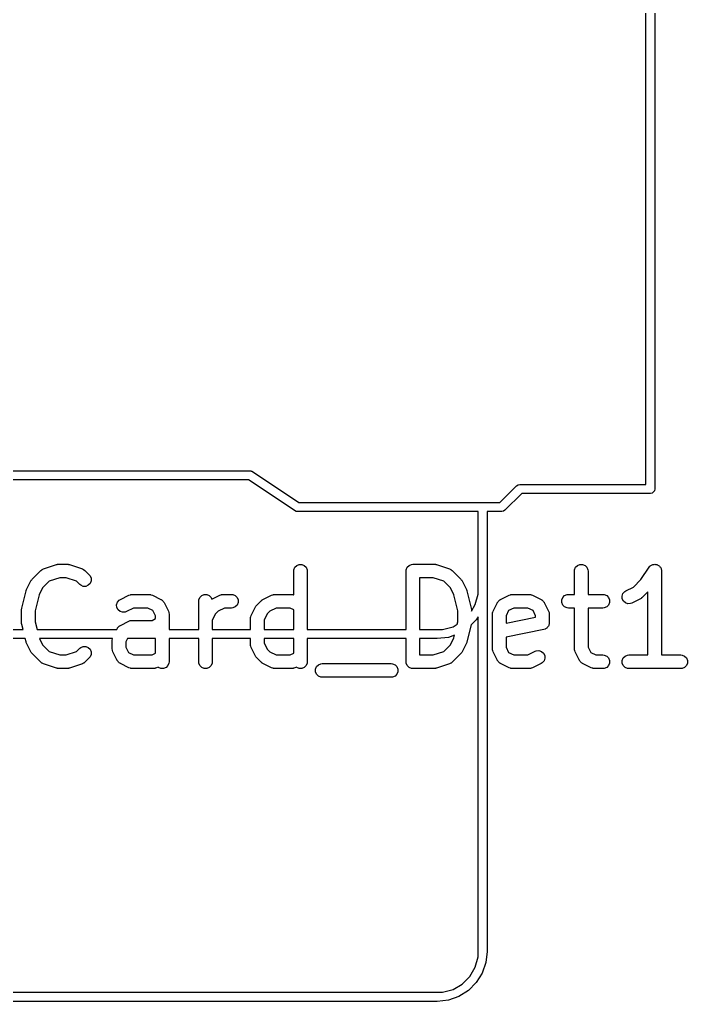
# Model space of a CAD drawing. Extents: x 1.56 to 6.49, y -4.6 to -1.37.
# Drawn here: x 5.2536 to 5.5434, y -4.5988 to -4.1726 of the extents above; entities that cross this region are included whole.
import ezdxf

# ---------------------------------------------------------------- set-up
doc = ezdxf.new("R2010")
doc.units = 0
doc.header["$MEASUREMENT"] = 0
doc.layers.add('BLACK', color=7, linetype='CONTINUOUS')

msp = doc.modelspace()

# ---------------------------------------------------------------- linework, layer by layer
at = {"layer": 'BLACK', "linetype": 'CONTINUOUS'}
for p, q in [((5.52933, -3.74843), (5.52933, -4.37638)), ((5.52539, -4.37441), (5.52539, -3.75039)), ((5.10059, -4.3685), (5.35354, -4.3685)), ((5.35295, -4.37244), (5.10256, -4.37244)), ((5.37312, -4.38589), (5.35295, -4.37244)), ((5.35354, -4.3685), (5.35383, -4.36856)), ((5.35383, -4.36856), (5.35393, -4.36854)), ((5.35393, -4.36854), (5.35411, -4.36862)), ((5.35411, -4.36862), (5.3543, -4.36865)), ((5.3543, -4.36865), (5.35437, -4.36872)), ((5.35437, -4.36872), (5.35464, -4.36883)), ((5.35464, -4.36883), (5.37481, -4.38228)), ((5.46198, -4.38228), (5.46928, -4.37499)), ((5.46928, -4.37499), (5.46992, -4.37456)), ((5.46992, -4.37456), (5.47067, -4.37441)), ((5.47067, -4.37441), (5.52539, -4.37441)), ((5.52933, -4.37638), (5.52918, -4.37713)), ((5.47148, -4.37835), (5.46419, -4.38564)), ((5.52736, -4.37835), (5.47148, -4.37835)), ((5.52812, -4.3782), (5.52736, -4.37835)), ((5.52918, -4.37713), (5.52812, -4.3782)), ((5.37481, -4.38228), (5.46198, -4.38228)), ((5.37339, -4.386), (5.37312, -4.38589)), ((5.37346, -4.38607), (5.37339, -4.386)), ((5.37365, -4.38611), (5.37346, -4.38607)), ((5.37383, -4.38618), (5.37365, -4.38611)), ((5.37393, -4.38616), (5.37383, -4.38618)), ((5.37421, -4.38622), (5.37393, -4.38616)), ((5.45256, -4.38622), (5.37421, -4.38622)), ((5.45256, -4.41969), (5.45256, -4.38622)), ((5.4628, -4.38622), (5.4565, -4.38622)), ((5.4565, -4.38622), (5.4565, -4.57717)), ((5.46355, -4.38607), (5.4628, -4.38622)), ((5.46419, -4.38564), (5.46355, -4.38607)), ((5.26396, -4.41107), (5.26959, -4.4092)), ((5.26959, -4.4092), (5.26987, -4.40913)), ((5.26987, -4.40913), (5.26994, -4.4091)), ((5.26994, -4.4091), (5.27005, -4.40909)), ((5.27005, -4.40909), (5.27015, -4.40907)), ((5.27015, -4.40907), (5.27023, -4.40908)), ((5.27023, -4.40908), (5.27052, -4.40905)), ((5.27052, -4.40905), (5.27427, -4.40905)), ((5.27427, -4.40905), (5.27456, -4.40908)), ((5.27456, -4.40908), (5.27464, -4.40907)), ((5.27464, -4.40907), (5.27474, -4.40909)), ((5.27474, -4.40909), (5.27484, -4.4091)), ((5.27484, -4.4091), (5.27492, -4.40913)), ((5.27492, -4.40913), (5.2752, -4.4092)), ((5.2752, -4.4092), (5.28083, -4.41107)), ((5.37261, -4.41142), (5.37305, -4.41036)), ((5.37305, -4.41036), (5.37387, -4.40955)), ((5.37387, -4.40955), (5.37493, -4.4091)), ((5.37493, -4.4091), (5.37608, -4.4091)), ((5.37608, -4.4091), (5.37715, -4.40955)), ((5.37715, -4.40955), (5.37796, -4.41036)), ((5.37796, -4.41036), (5.3784, -4.41142)), ((5.42135, -4.41142), (5.42179, -4.41036)), ((5.42179, -4.41036), (5.42261, -4.40955)), ((5.42261, -4.40955), (5.42367, -4.4091)), ((5.42367, -4.4091), (5.42425, -4.40905)), ((5.42425, -4.40905), (5.43362, -4.40905)), ((5.43362, -4.40905), (5.43392, -4.40908)), ((5.43392, -4.40908), (5.43399, -4.40907)), ((5.43399, -4.40907), (5.4341, -4.40909)), ((5.4341, -4.40909), (5.4342, -4.4091)), ((5.4342, -4.4091), (5.43427, -4.40913)), ((5.43427, -4.40913), (5.43456, -4.4092)), ((5.43456, -4.4092), (5.44018, -4.41107)), ((5.49447, -4.41142), (5.49491, -4.41036)), ((5.49491, -4.41036), (5.49573, -4.40955)), ((5.49573, -4.40955), (5.49679, -4.4091)), ((5.49679, -4.4091), (5.49794, -4.4091)), ((5.49794, -4.4091), (5.49901, -4.40955)), ((5.49901, -4.40955), (5.49982, -4.41036)), ((5.49982, -4.41036), (5.50026, -4.41142)), ((5.52319, -4.41574), (5.52678, -4.41036)), ((5.52678, -4.41036), (5.52715, -4.40991)), ((5.52678, -4.41036), (5.52678, -4.41036)), ((5.52678, -4.41036), (5.52678, -4.41036)), ((5.52678, -4.41036), (5.52678, -4.41036)), ((5.52715, -4.40991), (5.52739, -4.40975)), ((5.52739, -4.40975), (5.5276, -4.40955)), ((5.5276, -4.40955), (5.52786, -4.40943)), ((5.52786, -4.40943), (5.5281, -4.40927)), ((5.5281, -4.40927), (5.52839, -4.40922)), ((5.52839, -4.40922), (5.52866, -4.4091)), ((5.52866, -4.4091), (5.52895, -4.4091)), ((5.52895, -4.4091), (5.52923, -4.40905)), ((5.52923, -4.40905), (5.52952, -4.4091)), ((5.52952, -4.4091), (5.52981, -4.4091)), ((5.52981, -4.4091), (5.53008, -4.40922)), ((5.53008, -4.40922), (5.53036, -4.40927)), ((5.53036, -4.40927), (5.53061, -4.40943)), ((5.53061, -4.40943), (5.53088, -4.40955)), ((5.53088, -4.40955), (5.53108, -4.40975)), ((5.53108, -4.40975), (5.53132, -4.40991)), ((5.53132, -4.40991), (5.53149, -4.41015)), ((5.53149, -4.41015), (5.53169, -4.41036)), ((5.53169, -4.41036), (5.5318, -4.41063)), ((5.5318, -4.41063), (5.53196, -4.41087)), ((5.53196, -4.41087), (5.53202, -4.41115)), ((5.25906, -4.41554), (5.26281, -4.41179)), ((5.26281, -4.41179), (5.26325, -4.41142)), ((5.26325, -4.41142), (5.26335, -4.41138)), ((5.26335, -4.41138), (5.26343, -4.41131)), ((5.26343, -4.41131), (5.26396, -4.41107)), ((5.271, -4.41495), (5.26649, -4.41646)), ((5.27379, -4.41495), (5.271, -4.41495)), ((5.2783, -4.41646), (5.27379, -4.41495)), ((5.28083, -4.41107), (5.28136, -4.41131)), ((5.28136, -4.41131), (5.28144, -4.41138)), ((5.28144, -4.41138), (5.28153, -4.41142)), ((5.28153, -4.41142), (5.28198, -4.41179)), ((5.28198, -4.41179), (5.28386, -4.41366)), ((5.28386, -4.41366), (5.28422, -4.41411)), ((5.28422, -4.41411), (5.28466, -4.41517)), ((5.28466, -4.41517), (5.28466, -4.41633)), ((5.37255, -4.412), (5.37261, -4.41142)), ((5.37255, -4.42228), (5.37255, -4.412)), ((5.3784, -4.41142), (5.37846, -4.412)), ((5.37846, -4.412), (5.37846, -4.4374)), ((5.4213, -4.412), (5.42135, -4.41142)), ((5.4213, -4.4374), (5.4213, -4.412)), ((5.43314, -4.41495), (5.4272, -4.41495)), ((5.4272, -4.41495), (5.4272, -4.4374)), ((5.43765, -4.41646), (5.43314, -4.41495)), ((5.44018, -4.41107), (5.44071, -4.41131)), ((5.44071, -4.41131), (5.44079, -4.41138)), ((5.44079, -4.41138), (5.44089, -4.41142)), ((5.44089, -4.41142), (5.44134, -4.41179)), ((5.44134, -4.41179), (5.44509, -4.41554)), ((5.49441, -4.412), (5.49447, -4.41142)), ((5.49441, -4.42217), (5.49441, -4.412)), ((5.50026, -4.41142), (5.50032, -4.412)), ((5.50032, -4.412), (5.50032, -4.42217)), ((5.53202, -4.41115), (5.53213, -4.41142)), ((5.53213, -4.41142), (5.53219, -4.41199)), ((5.53219, -4.41199), (5.53219, -4.412)), ((5.53219, -4.412), (5.53219, -4.412)), ((5.53219, -4.412), (5.53219, -4.412)), ((5.53219, -4.412), (5.53219, -4.44842)), ((5.25663, -4.42005), (5.2585, -4.4163)), ((5.2585, -4.4163), (5.25866, -4.41606)), ((5.25866, -4.41606), (5.25869, -4.41598)), ((5.25869, -4.41598), (5.25876, -4.4159)), ((5.25876, -4.4159), (5.25881, -4.41581)), ((5.25881, -4.41581), (5.25887, -4.41576)), ((5.25887, -4.41576), (5.25906, -4.41554)), ((5.26357, -4.41937), (5.26206, -4.42241)), ((5.26649, -4.41646), (5.26357, -4.41937)), ((5.27968, -4.41784), (5.2783, -4.41646)), ((5.28013, -4.41821), (5.27968, -4.41784)), ((5.28119, -4.41865), (5.28013, -4.41821)), ((5.28234, -4.41865), (5.28119, -4.41865)), ((5.28341, -4.41821), (5.28234, -4.41865)), ((5.28422, -4.41739), (5.28341, -4.41821)), ((5.28466, -4.41633), (5.28422, -4.41739)), ((5.44057, -4.41937), (5.43765, -4.41646)), ((5.44209, -4.42241), (5.44057, -4.41937)), ((5.44509, -4.41554), (5.44527, -4.41576)), ((5.44527, -4.41576), (5.44533, -4.41581)), ((5.44533, -4.41581), (5.44539, -4.4159)), ((5.44539, -4.4159), (5.44545, -4.41598)), ((5.44545, -4.41598), (5.44548, -4.41606)), ((5.44548, -4.41606), (5.44564, -4.4163)), ((5.44564, -4.4163), (5.44751, -4.42005)), ((5.51667, -4.42061), (5.51999, -4.41895)), ((5.51999, -4.41895), (5.52319, -4.41574)), ((5.25453, -4.42816), (5.25641, -4.42066)), ((5.25641, -4.42066), (5.25642, -4.42062)), ((5.25642, -4.42059), (5.25651, -4.42035)), ((5.25642, -4.42062), (5.25642, -4.42059)), ((5.25651, -4.42035), (5.2566, -4.42011)), ((5.2566, -4.42011), (5.25661, -4.4201)), ((5.25661, -4.4201), (5.25663, -4.42005)), ((5.26206, -4.42241), (5.26035, -4.42924)), ((5.29732, -4.42436), (5.30107, -4.42248)), ((5.30107, -4.42248), (5.30161, -4.42228)), ((5.30161, -4.42228), (5.30172, -4.42227)), ((5.30172, -4.42227), (5.30181, -4.42223)), ((5.30181, -4.42223), (5.30239, -4.42217)), ((5.30239, -4.42217), (5.30989, -4.42217)), ((5.30989, -4.42217), (5.31047, -4.42223)), ((5.31047, -4.42223), (5.31056, -4.42227)), ((5.31056, -4.42227), (5.31067, -4.42228)), ((5.31067, -4.42228), (5.31121, -4.42248)), ((5.31121, -4.42248), (5.31496, -4.42436)), ((5.33137, -4.42455), (5.33181, -4.42348)), ((5.33181, -4.42348), (5.33262, -4.42267)), ((5.33262, -4.42267), (5.33369, -4.42223)), ((5.33369, -4.42223), (5.33484, -4.42223)), ((5.33484, -4.42223), (5.3359, -4.42267)), ((5.3359, -4.42267), (5.33672, -4.42348)), ((5.33672, -4.42348), (5.33701, -4.4242)), ((5.33701, -4.4242), (5.34044, -4.42248)), ((5.34044, -4.42248), (5.34098, -4.42228)), ((5.34098, -4.42228), (5.34109, -4.42227)), ((5.34109, -4.42227), (5.34118, -4.42223)), ((5.34118, -4.42223), (5.34176, -4.42217)), ((5.34176, -4.42217), (5.34551, -4.42217)), ((5.34551, -4.42217), (5.34609, -4.42223)), ((5.34609, -4.42223), (5.34715, -4.42267)), ((5.34715, -4.42267), (5.34797, -4.42348)), ((5.34797, -4.42348), (5.34841, -4.42455)), ((5.35919, -4.42436), (5.36294, -4.42248)), ((5.36294, -4.42248), (5.36348, -4.42228)), ((5.36348, -4.42228), (5.36358, -4.42227)), ((5.36358, -4.42227), (5.36368, -4.42223)), ((5.36368, -4.42223), (5.36426, -4.42217)), ((5.36426, -4.42217), (5.37176, -4.42217)), ((5.37176, -4.42217), (5.37233, -4.42223)), ((5.37233, -4.42223), (5.37243, -4.42227)), ((5.37243, -4.42227), (5.37254, -4.42228)), ((5.37254, -4.42228), (5.37255, -4.42228)), ((5.44379, -4.42924), (5.44209, -4.42241)), ((5.44751, -4.42005), (5.44753, -4.4201)), ((5.44753, -4.4201), (5.44754, -4.42011)), ((5.44754, -4.42011), (5.44763, -4.42035)), ((5.44763, -4.42035), (5.44772, -4.42059)), ((5.44772, -4.42059), (5.44772, -4.42062)), ((5.44772, -4.42062), (5.44774, -4.42066)), ((5.44774, -4.42066), (5.44961, -4.42816)), ((5.45135, -4.42652), (5.45256, -4.42202)), ((5.45256, -4.42202), (5.45256, -4.41969)), ((5.4623, -4.42436), (5.46605, -4.42248)), ((5.46605, -4.42248), (5.46659, -4.42228)), ((5.46659, -4.42228), (5.4667, -4.42227)), ((5.4667, -4.42227), (5.46679, -4.42223)), ((5.46679, -4.42223), (5.46737, -4.42217)), ((5.46737, -4.42217), (5.47487, -4.42217)), ((5.47487, -4.42217), (5.47544, -4.42223)), ((5.47544, -4.42223), (5.47554, -4.42227)), ((5.47554, -4.42227), (5.47565, -4.42228)), ((5.47565, -4.42228), (5.47619, -4.42248)), ((5.47619, -4.42248), (5.47994, -4.42436)), ((5.48885, -4.42455), (5.48929, -4.42348)), ((5.48929, -4.42348), (5.4901, -4.42267)), ((5.4901, -4.42267), (5.49117, -4.42223)), ((5.49117, -4.42223), (5.49174, -4.42217)), ((5.49174, -4.42217), (5.49441, -4.42217)), ((5.50032, -4.42217), (5.50674, -4.42217)), ((5.50674, -4.42217), (5.50732, -4.42223)), ((5.50732, -4.42223), (5.50838, -4.42267)), ((5.50838, -4.42267), (5.50919, -4.42348)), ((5.50919, -4.42348), (5.50964, -4.42455)), ((5.51506, -4.42288), (5.51542, -4.42179)), ((5.51514, -4.42403), (5.51506, -4.42288)), ((5.51542, -4.42179), (5.51618, -4.42092)), ((5.51618, -4.42092), (5.51667, -4.42061)), ((5.52355, -4.42371), (5.52346, -4.42376)), ((5.5236, -4.42365), (5.52355, -4.42371)), ((5.52383, -4.42346), (5.5236, -4.42365)), ((5.52628, -4.421), (5.52383, -4.42346)), ((5.52628, -4.44842), (5.52628, -4.421)), ((5.29571, -4.42663), (5.29608, -4.42554)), ((5.29579, -4.42778), (5.29571, -4.42663)), ((5.29631, -4.42881), (5.29579, -4.42778)), ((5.29608, -4.42554), (5.29683, -4.42467)), ((5.29683, -4.42467), (5.29732, -4.42436)), ((5.31496, -4.42436), (5.31506, -4.42442)), ((5.31506, -4.42442), (5.3151, -4.42443)), ((5.3151, -4.42443), (5.31516, -4.42448)), ((5.31516, -4.42448), (5.31545, -4.42467)), ((5.31545, -4.42467), (5.31569, -4.42495)), ((5.31569, -4.42495), (5.31597, -4.42519)), ((5.31597, -4.42519), (5.31616, -4.42548)), ((5.31616, -4.42548), (5.3162, -4.42554)), ((5.3162, -4.42554), (5.31622, -4.42558)), ((5.31622, -4.42558), (5.31628, -4.42568)), ((5.31628, -4.42568), (5.31815, -4.42943)), ((5.33131, -4.42512), (5.33137, -4.42455)), ((5.33131, -4.4374), (5.33131, -4.42512)), ((5.34609, -4.42802), (5.34551, -4.42808)), ((5.34715, -4.42758), (5.34609, -4.42802)), ((5.34797, -4.42676), (5.34715, -4.42758)), ((5.34841, -4.4257), (5.34797, -4.42676)), ((5.34841, -4.42455), (5.34841, -4.4257)), ((5.35412, -4.4313), (5.35599, -4.42755)), ((5.35599, -4.42755), (5.35615, -4.42731)), ((5.35615, -4.42731), (5.35618, -4.42723)), ((5.35618, -4.42723), (5.35624, -4.42715)), ((5.35624, -4.42715), (5.3563, -4.42706)), ((5.3563, -4.42706), (5.35636, -4.42701)), ((5.35636, -4.42701), (5.35655, -4.42679)), ((5.35655, -4.42679), (5.35842, -4.42491)), ((5.35842, -4.42491), (5.35865, -4.42473)), ((5.35865, -4.42473), (5.3587, -4.42467)), ((5.3587, -4.42467), (5.35879, -4.42461)), ((5.35879, -4.42461), (5.35887, -4.42454)), ((5.35887, -4.42454), (5.35894, -4.42451)), ((5.35894, -4.42451), (5.35919, -4.42436)), ((5.4497, -4.42938), (5.45135, -4.42652)), ((5.4591, -4.42943), (5.46098, -4.42568)), ((5.46098, -4.42568), (5.46104, -4.42558)), ((5.46104, -4.42558), (5.46105, -4.42554)), ((5.46105, -4.42554), (5.4611, -4.42548)), ((5.4611, -4.42548), (5.46129, -4.42519)), ((5.46129, -4.42519), (5.46157, -4.42495)), ((5.46157, -4.42495), (5.46181, -4.42467)), ((5.46181, -4.42467), (5.4621, -4.42448)), ((5.4621, -4.42448), (5.46216, -4.42443)), ((5.46216, -4.42443), (5.4622, -4.42442)), ((5.4622, -4.42442), (5.4623, -4.42436)), ((5.47994, -4.42436), (5.48004, -4.42442)), ((5.48004, -4.42442), (5.48008, -4.42443)), ((5.48008, -4.42443), (5.48014, -4.42448)), ((5.48014, -4.42448), (5.48043, -4.42467)), ((5.48043, -4.42467), (5.48067, -4.42495)), ((5.48067, -4.42495), (5.48095, -4.42519)), ((5.48095, -4.42519), (5.48113, -4.42548)), ((5.48113, -4.42548), (5.48118, -4.42554)), ((5.48118, -4.42554), (5.4812, -4.42558)), ((5.4812, -4.42558), (5.48126, -4.42568)), ((5.48126, -4.42568), (5.48313, -4.42943)), ((5.48885, -4.4257), (5.48885, -4.42455)), ((5.48929, -4.42676), (5.48885, -4.4257)), ((5.4901, -4.42758), (5.48929, -4.42676)), ((5.49117, -4.42802), (5.4901, -4.42758)), ((5.49174, -4.42808), (5.49117, -4.42802)), ((5.50732, -4.42802), (5.50674, -4.42808)), ((5.50838, -4.42758), (5.50732, -4.42802)), ((5.50919, -4.42676), (5.50838, -4.42758)), ((5.50964, -4.4257), (5.50919, -4.42676)), ((5.50964, -4.42455), (5.50964, -4.4257)), ((5.51566, -4.42506), (5.51514, -4.42403)), ((5.51653, -4.42581), (5.51566, -4.42506)), ((5.51762, -4.42618), (5.51653, -4.42581)), ((5.51877, -4.4261), (5.51762, -4.42618)), ((5.51931, -4.42589), (5.51877, -4.4261)), ((5.52306, -4.42402), (5.51931, -4.42589)), ((5.52331, -4.42386), (5.52306, -4.42402)), ((5.52338, -4.42383), (5.52331, -4.42386)), ((5.52346, -4.42376), (5.52338, -4.42383)), ((5.25444, -4.42887), (5.25445, -4.42877)), ((5.25444, -4.4345), (5.25444, -4.42887)), ((5.25445, -4.42873), (5.25448, -4.42851)), ((5.25445, -4.42877), (5.25445, -4.42873)), ((5.25448, -4.42851), (5.2545, -4.4283)), ((5.2545, -4.4283), (5.25452, -4.42826)), ((5.25452, -4.42826), (5.25453, -4.42816)), ((5.26035, -4.42924), (5.26035, -4.43413)), ((5.29718, -4.42956), (5.29631, -4.42881)), ((5.29827, -4.42993), (5.29718, -4.42956)), ((5.29942, -4.42985), (5.29827, -4.42993)), ((5.29996, -4.42964), (5.29942, -4.42985)), ((5.30309, -4.42808), (5.29996, -4.42964)), ((5.30919, -4.42808), (5.30309, -4.42808)), ((5.31144, -4.4292), (5.30919, -4.42808)), ((5.31256, -4.43145), (5.31144, -4.4292)), ((5.31256, -4.43267), (5.31256, -4.43145)), ((5.31815, -4.42943), (5.31836, -4.42997)), ((5.31836, -4.42997), (5.31837, -4.43007)), ((5.31837, -4.43007), (5.31841, -4.43017)), ((5.31841, -4.43017), (5.31847, -4.43075)), ((5.31847, -4.43075), (5.31847, -4.4374)), ((5.33856, -4.43062), (5.33721, -4.43332)), ((5.33976, -4.42943), (5.33856, -4.43062)), ((5.34246, -4.42808), (5.33976, -4.42943)), ((5.34551, -4.42808), (5.34246, -4.42808)), ((5.35381, -4.43262), (5.35386, -4.43205)), ((5.35386, -4.43205), (5.3539, -4.43195)), ((5.3539, -4.43195), (5.35391, -4.43184)), ((5.35391, -4.43184), (5.35412, -4.4313)), ((5.36106, -4.43062), (5.35971, -4.43332)), ((5.36226, -4.42943), (5.36106, -4.43062)), ((5.36495, -4.42808), (5.36226, -4.42943)), ((5.37106, -4.42808), (5.36495, -4.42808)), ((5.37255, -4.42882), (5.37106, -4.42808)), ((5.37255, -4.4374), (5.37255, -4.42882)), ((5.44379, -4.43413), (5.44379, -4.42924)), ((5.44961, -4.42816), (5.44963, -4.42826)), ((5.44963, -4.42826), (5.44964, -4.4283)), ((5.44964, -4.4283), (5.44966, -4.42851)), ((5.44966, -4.42851), (5.4497, -4.42873)), ((5.4497, -4.42873), (5.44969, -4.42877)), ((5.44969, -4.42877), (5.4497, -4.42887)), ((5.4497, -4.42887), (5.4497, -4.42938)), ((5.45256, -4.43193), (5.45177, -4.43319)), ((5.45256, -4.57717), (5.45256, -4.43193)), ((5.45879, -4.43075), (5.45885, -4.43017)), ((5.45879, -4.44575), (5.45879, -4.43075)), ((5.45885, -4.43017), (5.45889, -4.43007)), ((5.45889, -4.43007), (5.4589, -4.42997)), ((5.4589, -4.42997), (5.4591, -4.42943)), ((5.46582, -4.4292), (5.4647, -4.43145)), ((5.4647, -4.43145), (5.4647, -4.43465)), ((5.4647, -4.43465), (5.47754, -4.43208)), ((5.46807, -4.42808), (5.46582, -4.4292)), ((5.47417, -4.42808), (5.46807, -4.42808)), ((5.47642, -4.4292), (5.47417, -4.42808)), ((5.47754, -4.43145), (5.47642, -4.4292)), ((5.47754, -4.43208), (5.47754, -4.43145)), ((5.48313, -4.42943), (5.48334, -4.42997)), ((5.48334, -4.42997), (5.48335, -4.43007)), ((5.48335, -4.43007), (5.48339, -4.43017)), ((5.48339, -4.43017), (5.48345, -4.43075)), ((5.48345, -4.43075), (5.48345, -4.4345)), ((5.49441, -4.42808), (5.49174, -4.42808)), ((5.49441, -4.44575), (5.49441, -4.42808)), ((5.50674, -4.42808), (5.50032, -4.42808)), ((5.50032, -4.42808), (5.50032, -4.44505)), ((5.25445, -4.4346), (5.25444, -4.4345)), ((5.25445, -4.43464), (5.25445, -4.4346)), ((5.25448, -4.43486), (5.25445, -4.43464)), ((5.2545, -4.43507), (5.25448, -4.43486)), ((5.25452, -4.43511), (5.2545, -4.43507)), ((5.25453, -4.43521), (5.25452, -4.43511)), ((5.25508, -4.4374), (5.25453, -4.43521)), ((5.26035, -4.43413), (5.26117, -4.4374)), ((5.29612, -4.43673), (5.29631, -4.43644)), ((5.29631, -4.43644), (5.29659, -4.43619)), ((5.29659, -4.43619), (5.29683, -4.43591)), ((5.29683, -4.43591), (5.29712, -4.43573)), ((5.29712, -4.43573), (5.29718, -4.43568)), ((5.29718, -4.43568), (5.29722, -4.43567)), ((5.29722, -4.43567), (5.29732, -4.43561)), ((5.29732, -4.43561), (5.30107, -4.43373)), ((5.30107, -4.43373), (5.30161, -4.43352)), ((5.30161, -4.43352), (5.30172, -4.43352)), ((5.30172, -4.43352), (5.30181, -4.43348)), ((5.30181, -4.43348), (5.30239, -4.43342)), ((5.30239, -4.43342), (5.31107, -4.43342)), ((5.31107, -4.43342), (5.31256, -4.43267)), ((5.33721, -4.43332), (5.33721, -4.4374)), ((5.35381, -4.4374), (5.35381, -4.43262)), ((5.35971, -4.43332), (5.35971, -4.4374)), ((5.43717, -4.4374), (5.44168, -4.43619)), ((5.44168, -4.43619), (5.44355, -4.43512)), ((5.44355, -4.43512), (5.44379, -4.43413)), ((5.44957, -4.43539), (5.44774, -4.44271)), ((5.45177, -4.43319), (5.44957, -4.43539)), ((5.48274, -4.43634), (5.48258, -4.43658)), ((5.48295, -4.43614), (5.48274, -4.43634)), ((5.48306, -4.43587), (5.48295, -4.43614)), ((5.48322, -4.43563), (5.48306, -4.43587)), ((5.48328, -4.43534), (5.48322, -4.43563)), ((5.48339, -4.43507), (5.48328, -4.43534)), ((5.48345, -4.4345), (5.48339, -4.43507)), ((5.21472, -4.4374), (5.25508, -4.4374)), ((5.26117, -4.4374), (5.29576, -4.4374)), ((5.29576, -4.4374), (5.296, -4.43693)), ((5.296, -4.43693), (5.29606, -4.43683)), ((5.29606, -4.43683), (5.29608, -4.43679)), ((5.29608, -4.43679), (5.29612, -4.43673)), ((5.31847, -4.4374), (5.33131, -4.4374)), ((5.33721, -4.4374), (5.35381, -4.4374)), ((5.35971, -4.4374), (5.37255, -4.4374)), ((5.37846, -4.4374), (5.4213, -4.4374)), ((5.4272, -4.4374), (5.43484, -4.4374)), ((5.43484, -4.4374), (5.43717, -4.4374)), ((5.43966, -4.4408), (5.43484, -4.44134)), ((5.44237, -4.43985), (5.43966, -4.4408)), ((5.44209, -4.44097), (5.44237, -4.43985)), ((5.48107, -4.43739), (5.4647, -4.44067)), ((5.4647, -4.44067), (5.4647, -4.44505)), ((5.48163, -4.43722), (5.48107, -4.43739)), ((5.48187, -4.43706), (5.48163, -4.43722)), ((5.48213, -4.43695), (5.48187, -4.43706)), ((5.48234, -4.43675), (5.48213, -4.43695)), ((5.48258, -4.43658), (5.48234, -4.43675)), ((5.25606, -4.44134), (5.21373, -4.44134)), ((5.25641, -4.44271), (5.25606, -4.44134)), ((5.25642, -4.44276), (5.25641, -4.44271)), ((5.25642, -4.44278), (5.25642, -4.44276)), ((5.25651, -4.44302), (5.25642, -4.44278)), ((5.2566, -4.44326), (5.25651, -4.44302)), ((5.25661, -4.44328), (5.2566, -4.44326)), ((5.25663, -4.44332), (5.25661, -4.44328)), ((5.2585, -4.44707), (5.25663, -4.44332)), ((5.2939, -4.44134), (5.26224, -4.44134)), ((5.26224, -4.44134), (5.26357, -4.444)), ((5.26357, -4.444), (5.26649, -4.44692)), ((5.28013, -4.44517), (5.28119, -4.44473)), ((5.28119, -4.44473), (5.28234, -4.44473)), ((5.28234, -4.44473), (5.28341, -4.44517)), ((5.29381, -4.442), (5.29387, -4.44142)), ((5.29381, -4.44575), (5.29381, -4.442)), ((5.29387, -4.44142), (5.2939, -4.44134)), ((5.3004, -4.44134), (5.29972, -4.44269)), ((5.29972, -4.44269), (5.29972, -4.44505)), ((5.29972, -4.44505), (5.30084, -4.4473)), ((5.31256, -4.44134), (5.3004, -4.44134)), ((5.31256, -4.44767), (5.31256, -4.44134)), ((5.33131, -4.44134), (5.31847, -4.44134)), ((5.31847, -4.44134), (5.31847, -4.45137)), ((5.33131, -4.45137), (5.33131, -4.44134)), ((5.35381, -4.44134), (5.33721, -4.44134)), ((5.33721, -4.44134), (5.33721, -4.45137)), ((5.35381, -4.44387), (5.35381, -4.44134)), ((5.35386, -4.44445), (5.35381, -4.44387)), ((5.3539, -4.44455), (5.35386, -4.44445)), ((5.35391, -4.44465), (5.3539, -4.44455)), ((5.35412, -4.44519), (5.35391, -4.44465)), ((5.35971, -4.44134), (5.35971, -4.44317)), ((5.37255, -4.44134), (5.35971, -4.44134)), ((5.35971, -4.44317), (5.36106, -4.44587)), ((5.37255, -4.44767), (5.37255, -4.44134)), ((5.4213, -4.44134), (5.37846, -4.44134)), ((5.37846, -4.44134), (5.37846, -4.45137)), ((5.4213, -4.45137), (5.4213, -4.44134)), ((5.43484, -4.44134), (5.4272, -4.44134)), ((5.4272, -4.44134), (5.4272, -4.44842)), ((5.43765, -4.44692), (5.44057, -4.444)), ((5.44057, -4.444), (5.44209, -4.44097)), ((5.44751, -4.44332), (5.44564, -4.44707)), ((5.44753, -4.44328), (5.44751, -4.44332)), ((5.44754, -4.44326), (5.44753, -4.44328)), ((5.44763, -4.44302), (5.44754, -4.44326)), ((5.44772, -4.44278), (5.44763, -4.44302)), ((5.44774, -4.44271), (5.44772, -4.44276)), ((5.44772, -4.44276), (5.44772, -4.44278)), ((5.4647, -4.44505), (5.46582, -4.4473)), ((5.50032, -4.44505), (5.50144, -4.4473)), ((5.25866, -4.44731), (5.2585, -4.44707)), ((5.25869, -4.44739), (5.25866, -4.44731)), ((5.25876, -4.44747), (5.25869, -4.44739)), ((5.25881, -4.44756), (5.25876, -4.44747)), ((5.25887, -4.44761), (5.25881, -4.44756)), ((5.25906, -4.44783), (5.25887, -4.44761)), ((5.26281, -4.45158), (5.25906, -4.44783)), ((5.26649, -4.44692), (5.271, -4.44842)), ((5.271, -4.44842), (5.27379, -4.44842)), ((5.27379, -4.44842), (5.2783, -4.44692)), ((5.2783, -4.44692), (5.27968, -4.44553)), ((5.27968, -4.44553), (5.28013, -4.44517)), ((5.28341, -4.44517), (5.28422, -4.44598)), ((5.28422, -4.44926), (5.28386, -4.44971)), ((5.28422, -4.44598), (5.28466, -4.44705)), ((5.28466, -4.4482), (5.28422, -4.44926)), ((5.28466, -4.44705), (5.28466, -4.4482)), ((5.29387, -4.44632), (5.29381, -4.44575)), ((5.29391, -4.44642), (5.29387, -4.44632)), ((5.29392, -4.44653), (5.29391, -4.44642)), ((5.29413, -4.44707), (5.29392, -4.44653)), ((5.296, -4.45082), (5.29413, -4.44707)), ((5.30084, -4.4473), (5.30309, -4.44842)), ((5.30309, -4.44842), (5.31107, -4.44842)), ((5.31107, -4.44842), (5.31256, -4.44767)), ((5.35599, -4.44894), (5.35412, -4.44519)), ((5.35615, -4.44919), (5.35599, -4.44894)), ((5.35618, -4.44926), (5.35615, -4.44919)), ((5.35624, -4.44934), (5.35618, -4.44926)), ((5.36106, -4.44587), (5.36226, -4.44707)), ((5.36226, -4.44707), (5.36495, -4.44842)), ((5.36495, -4.44842), (5.37106, -4.44842)), ((5.37106, -4.44842), (5.37255, -4.44767)), ((5.4272, -4.44842), (5.43314, -4.44842)), ((5.43314, -4.44842), (5.43765, -4.44692)), ((5.44509, -4.44783), (5.44134, -4.45158)), ((5.44527, -4.44761), (5.44509, -4.44783)), ((5.44533, -4.44756), (5.44527, -4.44761)), ((5.44539, -4.44747), (5.44533, -4.44756)), ((5.44545, -4.44739), (5.44539, -4.44747)), ((5.44548, -4.44731), (5.44545, -4.44739)), ((5.44564, -4.44707), (5.44548, -4.44731)), ((5.45885, -4.44632), (5.45879, -4.44575)), ((5.45889, -4.44642), (5.45885, -4.44632)), ((5.4589, -4.44653), (5.45889, -4.44642)), ((5.4591, -4.44707), (5.4589, -4.44653)), ((5.46098, -4.45082), (5.4591, -4.44707)), ((5.46582, -4.4473), (5.46807, -4.44842)), ((5.46807, -4.44842), (5.47417, -4.44842)), ((5.47417, -4.44842), (5.4773, -4.44686)), ((5.4773, -4.44686), (5.47784, -4.44665)), ((5.47784, -4.44665), (5.47899, -4.44657)), ((5.47899, -4.44657), (5.48008, -4.44693)), ((5.48008, -4.44693), (5.48095, -4.44769)), ((5.48095, -4.44769), (5.48147, -4.44872)), ((5.48147, -4.44872), (5.48155, -4.44987)), ((5.49447, -4.44632), (5.49441, -4.44575)), ((5.49451, -4.44642), (5.49447, -4.44632)), ((5.49452, -4.44653), (5.49451, -4.44642)), ((5.49472, -4.44707), (5.49452, -4.44653)), ((5.4966, -4.45082), (5.49472, -4.44707)), ((5.50144, -4.4473), (5.50369, -4.44842)), ((5.50369, -4.44842), (5.50674, -4.44842)), ((5.50674, -4.44842), (5.50732, -4.44847)), ((5.50732, -4.44847), (5.50838, -4.44892)), ((5.50838, -4.44892), (5.50919, -4.44973)), ((5.51553, -4.44973), (5.51635, -4.44892)), ((5.51635, -4.44892), (5.51741, -4.44847)), ((5.51741, -4.44847), (5.51799, -4.44842)), ((5.51799, -4.44842), (5.52628, -4.44842)), ((5.53219, -4.44842), (5.54049, -4.44842)), ((5.54049, -4.44842), (5.54106, -4.44847)), ((5.54106, -4.44847), (5.54213, -4.44892)), ((5.54213, -4.44892), (5.54294, -4.44973)), ((5.26325, -4.45195), (5.26281, -4.45158)), ((5.26335, -4.45199), (5.26325, -4.45195)), ((5.26343, -4.45206), (5.26335, -4.45199)), ((5.26396, -4.4523), (5.26343, -4.45206)), ((5.26959, -4.45417), (5.26396, -4.4523)), ((5.28083, -4.4523), (5.2752, -4.45417)), ((5.28136, -4.45206), (5.28083, -4.4523)), ((5.28144, -4.45199), (5.28136, -4.45206)), ((5.28153, -4.45195), (5.28144, -4.45199)), ((5.28198, -4.45158), (5.28153, -4.45195)), ((5.28386, -4.44971), (5.28198, -4.45158)), ((5.29606, -4.45091), (5.296, -4.45082)), ((5.29608, -4.45096), (5.29606, -4.45091)), ((5.29612, -4.45101), (5.29608, -4.45096)), ((5.29631, -4.45131), (5.29612, -4.45101)), ((5.29659, -4.45155), (5.29631, -4.45131)), ((5.29683, -4.45183), (5.29659, -4.45155)), ((5.29712, -4.45201), (5.29683, -4.45183)), ((5.29718, -4.45206), (5.29712, -4.45201)), ((5.29722, -4.45208), (5.29718, -4.45206)), ((5.29732, -4.45214), (5.29722, -4.45208)), ((5.30107, -4.45401), (5.29732, -4.45214)), ((5.31797, -4.45301), (5.31715, -4.45383)), ((5.31841, -4.45195), (5.31797, -4.45301)), ((5.31847, -4.45137), (5.31841, -4.45195)), ((5.33137, -4.45195), (5.33131, -4.45137)), ((5.33181, -4.45301), (5.33137, -4.45195)), ((5.33262, -4.45383), (5.33181, -4.45301)), ((5.33672, -4.45301), (5.3359, -4.45383)), ((5.33716, -4.45195), (5.33672, -4.45301)), ((5.33721, -4.45137), (5.33716, -4.45195)), ((5.3563, -4.44943), (5.35624, -4.44934)), ((5.35636, -4.44948), (5.3563, -4.44943)), ((5.35655, -4.44971), (5.35636, -4.44948)), ((5.35842, -4.45158), (5.35655, -4.44971)), ((5.35865, -4.45177), (5.35842, -4.45158)), ((5.3587, -4.45183), (5.35865, -4.45177)), ((5.35879, -4.45188), (5.3587, -4.45183)), ((5.35887, -4.45195), (5.35879, -4.45188)), ((5.35894, -4.45198), (5.35887, -4.45195)), ((5.35919, -4.45214), (5.35894, -4.45198)), ((5.36294, -4.45401), (5.35919, -4.45214)), ((5.37796, -4.45301), (5.37715, -4.45383)), ((5.3784, -4.45195), (5.37796, -4.45301)), ((5.37846, -4.45137), (5.3784, -4.45195)), ((5.38198, -4.45454), (5.38242, -4.45348)), ((5.38242, -4.45348), (5.38324, -4.45267)), ((5.38324, -4.45267), (5.3843, -4.45222)), ((5.3843, -4.45222), (5.38488, -4.45217)), ((5.38488, -4.45217), (5.41488, -4.45217)), ((5.41488, -4.45217), (5.41545, -4.45222)), ((5.41545, -4.45222), (5.41652, -4.45267)), ((5.41652, -4.45267), (5.41733, -4.45348)), ((5.41733, -4.45348), (5.41777, -4.45454)), ((5.42135, -4.45195), (5.4213, -4.45137)), ((5.42179, -4.45301), (5.42135, -4.45195)), ((5.42261, -4.45383), (5.42179, -4.45301)), ((5.44018, -4.4523), (5.43456, -4.45417)), ((5.44071, -4.45206), (5.44018, -4.4523)), ((5.44079, -4.45199), (5.44071, -4.45206)), ((5.44089, -4.45195), (5.44079, -4.45199)), ((5.44134, -4.45158), (5.44089, -4.45195)), ((5.46104, -4.45091), (5.46098, -4.45082)), ((5.46105, -4.45096), (5.46104, -4.45091)), ((5.4611, -4.45101), (5.46105, -4.45096)), ((5.46129, -4.45131), (5.4611, -4.45101)), ((5.46157, -4.45155), (5.46129, -4.45131)), ((5.46181, -4.45183), (5.46157, -4.45155)), ((5.4621, -4.45201), (5.46181, -4.45183)), ((5.46216, -4.45206), (5.4621, -4.45201)), ((5.4622, -4.45208), (5.46216, -4.45206)), ((5.4623, -4.45214), (5.4622, -4.45208)), ((5.46605, -4.45401), (5.4623, -4.45214)), ((5.47994, -4.45214), (5.47619, -4.45401)), ((5.48043, -4.45183), (5.47994, -4.45214)), ((5.48118, -4.45096), (5.48043, -4.45183)), ((5.48155, -4.44987), (5.48118, -4.45096)), ((5.49666, -4.45091), (5.4966, -4.45082)), ((5.49668, -4.45096), (5.49666, -4.45091)), ((5.49672, -4.45101), (5.49668, -4.45096)), ((5.49691, -4.45131), (5.49672, -4.45101)), ((5.49719, -4.45155), (5.49691, -4.45131)), ((5.49743, -4.45183), (5.49719, -4.45155)), ((5.49772, -4.45201), (5.49743, -4.45183)), ((5.49778, -4.45206), (5.49772, -4.45201)), ((5.49782, -4.45208), (5.49778, -4.45206)), ((5.49792, -4.45214), (5.49782, -4.45208)), ((5.50167, -4.45401), (5.49792, -4.45214)), ((5.50919, -4.45301), (5.50838, -4.45383)), ((5.50919, -4.44973), (5.50964, -4.45079)), ((5.50964, -4.45195), (5.50919, -4.45301)), ((5.50964, -4.45079), (5.50964, -4.45195)), ((5.51509, -4.45079), (5.51553, -4.44973)), ((5.51509, -4.45195), (5.51509, -4.45079)), ((5.51553, -4.45301), (5.51509, -4.45195)), ((5.51635, -4.45383), (5.51553, -4.45301)), ((5.54294, -4.45301), (5.54213, -4.45383)), ((5.54294, -4.44973), (5.54338, -4.45079)), ((5.54338, -4.45195), (5.54294, -4.45301)), ((5.54338, -4.45079), (5.54338, -4.45195)), ((5.26987, -4.45424), (5.26959, -4.45417)), ((5.26994, -4.45427), (5.26987, -4.45424)), ((5.27005, -4.45428), (5.26994, -4.45427)), ((5.27015, -4.4543), (5.27005, -4.45428)), ((5.27023, -4.45429), (5.27015, -4.4543)), ((5.27052, -4.45432), (5.27023, -4.45429)), ((5.27427, -4.45432), (5.27052, -4.45432)), ((5.27456, -4.45429), (5.27427, -4.45432)), ((5.27464, -4.4543), (5.27456, -4.45429)), ((5.27474, -4.45428), (5.27464, -4.4543)), ((5.27484, -4.45427), (5.27474, -4.45428)), ((5.27492, -4.45424), (5.27484, -4.45427)), ((5.2752, -4.45417), (5.27492, -4.45424)), ((5.30161, -4.45422), (5.30107, -4.45401)), ((5.30172, -4.45423), (5.30161, -4.45422)), ((5.30181, -4.45427), (5.30172, -4.45423)), ((5.30239, -4.45432), (5.30181, -4.45427)), ((5.31176, -4.45432), (5.30239, -4.45432)), ((5.31234, -4.45427), (5.31176, -4.45432)), ((5.31244, -4.45423), (5.31234, -4.45427)), ((5.31254, -4.45422), (5.31244, -4.45423)), ((5.31308, -4.45401), (5.31254, -4.45422)), ((5.31373, -4.45369), (5.31308, -4.45401)), ((5.31387, -4.45383), (5.31373, -4.45369)), ((5.31494, -4.45427), (5.31387, -4.45383)), ((5.31609, -4.45427), (5.31494, -4.45427)), ((5.31715, -4.45383), (5.31609, -4.45427)), ((5.33369, -4.45427), (5.33262, -4.45383)), ((5.33484, -4.45427), (5.33369, -4.45427)), ((5.3359, -4.45383), (5.33484, -4.45427)), ((5.36348, -4.45422), (5.36294, -4.45401)), ((5.36358, -4.45423), (5.36348, -4.45422)), ((5.36368, -4.45427), (5.36358, -4.45423)), ((5.36426, -4.45432), (5.36368, -4.45427)), ((5.37176, -4.45432), (5.36426, -4.45432)), ((5.37233, -4.45427), (5.37176, -4.45432)), ((5.37243, -4.45423), (5.37233, -4.45427)), ((5.37254, -4.45422), (5.37243, -4.45423)), ((5.37308, -4.45401), (5.37254, -4.45422)), ((5.37373, -4.45369), (5.37308, -4.45401)), ((5.37387, -4.45383), (5.37373, -4.45369)), ((5.37493, -4.45427), (5.37387, -4.45383)), ((5.37608, -4.45427), (5.37493, -4.45427)), ((5.37715, -4.45383), (5.37608, -4.45427)), ((5.38198, -4.4557), (5.38198, -4.45454)), ((5.38242, -4.45676), (5.38198, -4.4557)), ((5.38324, -4.45758), (5.38242, -4.45676)), ((5.3843, -4.45802), (5.38324, -4.45758)), ((5.41652, -4.45758), (5.41545, -4.45802)), ((5.41733, -4.45676), (5.41652, -4.45758)), ((5.41777, -4.4557), (5.41733, -4.45676)), ((5.41777, -4.45454), (5.41777, -4.4557)), ((5.42367, -4.45427), (5.42261, -4.45383)), ((5.42425, -4.45432), (5.42367, -4.45427)), ((5.43362, -4.45432), (5.42425, -4.45432)), ((5.43392, -4.45429), (5.43362, -4.45432)), ((5.43399, -4.4543), (5.43392, -4.45429)), ((5.4341, -4.45428), (5.43399, -4.4543)), ((5.4342, -4.45427), (5.4341, -4.45428)), ((5.43427, -4.45424), (5.4342, -4.45427)), ((5.43456, -4.45417), (5.43427, -4.45424)), ((5.46659, -4.45422), (5.46605, -4.45401)), ((5.4667, -4.45423), (5.46659, -4.45422)), ((5.46679, -4.45427), (5.4667, -4.45423)), ((5.46737, -4.45432), (5.46679, -4.45427)), ((5.47487, -4.45432), (5.46737, -4.45432)), ((5.47544, -4.45427), (5.47487, -4.45432)), ((5.47554, -4.45423), (5.47544, -4.45427)), ((5.47565, -4.45422), (5.47554, -4.45423)), ((5.47619, -4.45401), (5.47565, -4.45422)), ((5.50221, -4.45422), (5.50167, -4.45401)), ((5.50232, -4.45423), (5.50221, -4.45422)), ((5.50241, -4.45427), (5.50232, -4.45423)), ((5.50299, -4.45432), (5.50241, -4.45427)), ((5.50674, -4.45432), (5.50299, -4.45432)), ((5.50732, -4.45427), (5.50674, -4.45432)), ((5.50838, -4.45383), (5.50732, -4.45427)), ((5.51741, -4.45427), (5.51635, -4.45383)), ((5.51799, -4.45432), (5.51741, -4.45427)), ((5.54049, -4.45432), (5.51799, -4.45432)), ((5.54106, -4.45427), (5.54049, -4.45432)), ((5.54213, -4.45383), (5.54106, -4.45427)), ((5.38488, -4.45807), (5.3843, -4.45802)), ((5.41488, -4.45807), (5.38488, -4.45807)), ((5.41545, -4.45802), (5.41488, -4.45807)), ((5.45256, -4.5795), (5.45256, -4.57717)), ((5.4565, -4.57717), (5.45595, -4.58198)), ((5.45135, -4.584), (5.45256, -4.5795)), ((5.44902, -4.58804), (5.45135, -4.584)), ((5.45595, -4.58198), (5.45435, -4.58656)), ((5.44572, -4.59134), (5.44902, -4.58804)), ((5.45435, -4.58656), (5.45177, -4.59067)), ((5.43717, -4.59488), (5.44168, -4.59367)), ((5.44168, -4.59367), (5.44572, -4.59134)), ((5.44834, -4.59409), (5.44424, -4.59667)), ((5.45177, -4.59067), (5.44834, -4.59409)), ((5.04114, -4.59488), (5.43484, -4.59488)), ((5.43484, -4.59488), (5.43717, -4.59488)), ((5.43966, -4.59828), (5.43484, -4.59882)), ((5.44424, -4.59667), (5.43966, -4.59828)), ((5.43484, -4.59882), (5.04114, -4.59882))]:
    msp.add_line(p, q, dxfattribs=at)

doc.saveas('drawing.dxf')
